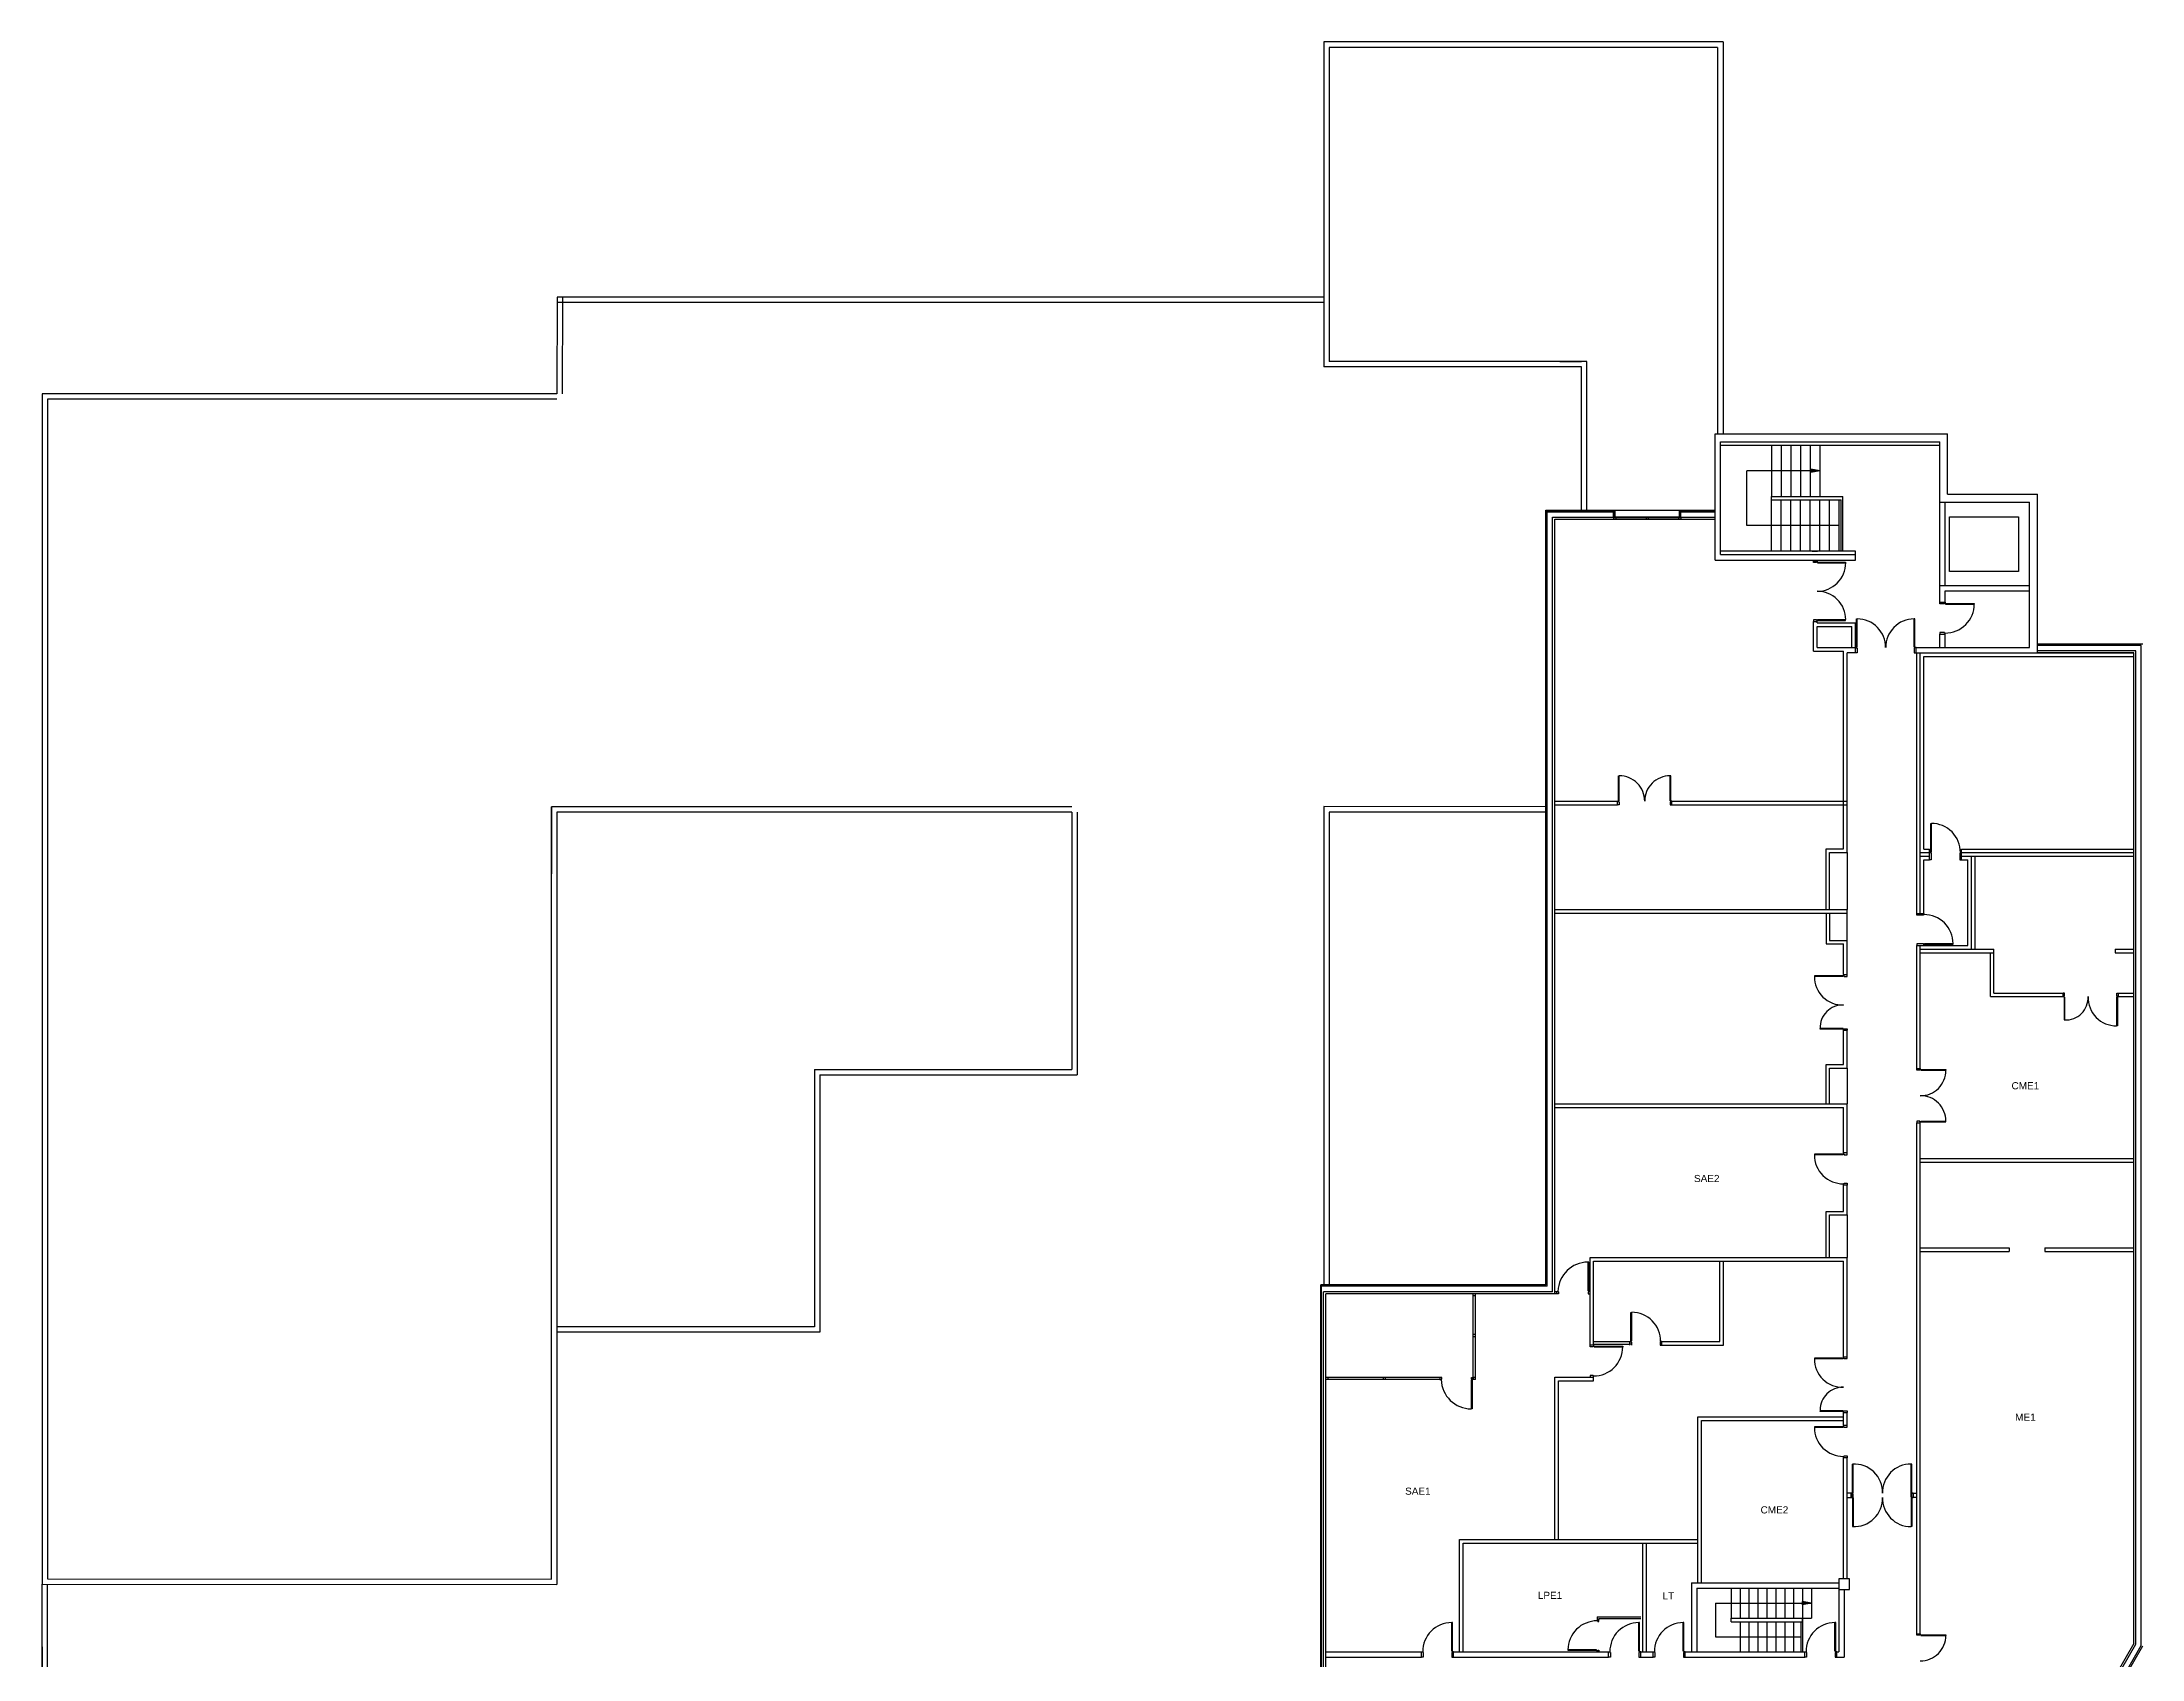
# Model space of a CAD drawing. Extents: x 1614 to 26454, y 2920 to 16595.
# Drawn here: x 17297 to 23170, y 12072 to 16595 of the extents above; entities that cross this region are included whole.
import ezdxf

# ---------------------------------------------------------------- set-up
doc = ezdxf.new("R2010")
doc.units = 0
doc.header["$MEASUREMENT"] = 0
for name, color, linetype in [('BA_APPUI_FENETRE', 140, 'CONTINUOUS'), ('BA_BARDAGE', 1, 'CONTINUOUS'), ('BA_CLOISON_EXISTANTE', 4, 'CONTINUOUS'), ('BA_DOUBLAGE', 134, 'CONTINUOUS'), ('BA_ESCALIER', 8, 'CONTINUOUS'), ('BA_MENUIS_EXTERIEURE', 6, 'CONTINUOUS'), ('BA_MENUIS_INTERIEURE', 202, 'CONTINUOUS'), ('BA_STRUCTURE', 5, 'CONTINUOUS'), ('TXT_REP_PIECE', 3, 'CONTINUOUS')]:
    doc.layers.add(name, color=color, linetype=linetype)

msp = doc.modelspace()

# ---------------------------------------------------------------- hatches: boundary and pattern name
at = {"layer": 'BA_ESCALIER'}
h = msp.add_hatch(color=256, dxfattribs=at)
h.paths.add_polyline_path([(22254.4, 15395.3), (22254.4, 15397.7), (22243, 15399.6), (22243, 15395.3)])
h.paths.add_polyline_path([(22243, 15395.3), (22243, 15391), (22254.4, 15392.9), (22254.4, 15395.3)])
h.paths.add_polyline_path([(22254.4, 15397.7), (22254.4, 15395.3), (22268.9, 15395.3)])
h.paths.add_polyline_path([(22268.9, 15395.3), (22254.4, 15395.3), (22254.4, 15392.9)])
h = msp.add_hatch(color=256, dxfattribs=at)
h.paths.add_polyline_path([(22230.9, 12227.8), (22230.9, 12230.2), (22219.5, 12232.1), (22219.5, 12227.8)])
h.paths.add_polyline_path([(22219.5, 12227.8), (22219.5, 12223.5), (22230.9, 12225.4), (22230.9, 12227.8)])
h.paths.add_polyline_path([(22230.9, 12230.2), (22230.9, 12227.8), (22245.4, 12227.8)])
h.paths.add_polyline_path([(22245.4, 12227.8), (22230.9, 12227.8), (22230.9, 12225.4)])

# ---------------------------------------------------------------- linework, layer by layer
at = {"layer": 'BA_APPUI_FENETRE'}
for p, q in [((20881.9, 16594.8), (20881.9, 15880.8)), ((21997.9, 16594.8), (20881.9, 16594.8)), ((21982.9, 16579.8), (20896.9, 16579.8)), ((20896.9, 16579.8), (20896.9, 15880.8)), ((21982.9, 16579.8), (21982.9, 15498.8)), ((21997.9, 16594.8), (21997.9, 15498.8)), ((18737.2, 15880.8), (18736.7, 15610.8)), ((20881.9, 15880.8), (18737.2, 15880.8)), ((20881.9, 15865.8), (18737.2, 15865.8)), ((18752.2, 15880.8), (18751.7, 15610.8)), ((20881.9, 15880.8), (20881.9, 15685.8)), ((20896.9, 15880.8), (20896.9, 15700.8)), ((21601.9, 15685.8), (20881.9, 15685.8)), ((21616.9, 15700.8), (20896.9, 15700.8)), ((21541.9, 15700.8), (21601.9, 15700.8)), ((21601.9, 15284.8), (21601.9, 15685.8)), ((21616.9, 15284.8), (21616.9, 15700.8)), ((21616.9, 15625.8), (21616.9, 15685.8)), ((17296.9, 15610.8), (17296.9, 12281.1)), ((18736.7, 15610.8), (17296.9, 15610.8)), ((18736.7, 15595.8), (17311.9, 15595.8)), ((17311.9, 15595.8), (17311.9, 12296.1)), ((21695.9, 15284.8), (21875.9, 15284.8)), ((22603.9, 15074.8), (22603.9, 15307.8)), ((22618.9, 15074.8), (22618.9, 15307.8)), ((20176.9, 14455.8), (18721.9, 14455.8)), ((18721.9, 14455.8), (18721.9, 14268.3)), ((18721.9, 12295.3), (18721.9, 14455.8)), ((21502.2, 14455.8), (20881.9, 14455.9)), ((20881.9, 14455.9), (20881.9, 13116.1)), ((20176.6, 14440.8), (18736.9, 14440.8)), ((18736.9, 14440.8), (18736.9, 12280.3)), ((20176.6, 14440.8), (20176.9, 13720.8)), ((20191.6, 14440.8), (20192, 13705.8)), ((21502.2, 14440.8), (20896.9, 14440.9)), ((20896.9, 14440.9), (20896.9, 13118.1)), ((22344.9, 14327.8), (22344.9, 14167.8)), ((22344.9, 14081.8), (22344.9, 14157.8)), ((19456.9, 13720.8), (19456.9, 13000.8)), ((19456.9, 13720.8), (20176.9, 13720.8)), ((19471.9, 13705.8), (19471.9, 12985.8)), ((19471.9, 13705.8), (20192, 13705.8)), ((22344.9, 13724.8), (22344.9, 13624.8)), ((22344.9, 13313.8), (22344.9, 13194.8)), ((19456.9, 13000.8), (18736.9, 13000.8)), ((19471.9, 12985.8), (18736.9, 12985.8)), ((17296.9, 12281.1), (18736.9, 12280.3)), ((17296.9, 11022.7), (17296.9, 12281.1)), ((17311.9, 12296.1), (18721.9, 12295.3)), ((17311.9, 11032.3), (17311.9, 12281.1)), ((17296.9, 12105.8), (17296.9, 11022.7))]:
    msp.add_line(p, q, dxfattribs=at)
at = {"layer": 'BA_BARDAGE', "ltscale": 30}
for p, q in [((21502.2, 13118.1), (21502.2, 15284.8)), ((21502.2, 15284.8), (21695.9, 15284.8)), ((21502.2, 15282.8), (21693.9, 15282.8)), ((21693.9, 15265.8), (21693.9, 15282.8)), ((21695.9, 15265.8), (21695.9, 15284.8)), ((21875.9, 15265.8), (21875.9, 15284.8)), ((21875.9, 15284.8), (21975.9, 15284.8)), ((21877.9, 15265.8), (21877.9, 15282.8)), ((21877.9, 15282.8), (21975.9, 15282.8)), ((23171.6, 14910.8), (22876.9, 14910.8)), ((20873.4, 11140.3), (20873.4, 13118.1)), ((21502.2, 13118.1), (20873.4, 13118.1)), ((20875.4, 11138.3), (20875.4, 13114.1)), ((22787.8, 11443.5), (23171.6, 12108.2))]:
    msp.add_line(p, q, dxfattribs=at)
at = {"layer": 'BA_CLOISON_EXISTANTE'}
for p, q in [((22559.6, 14875.8), (23146.6, 14875.8)), ((22559.6, 14337.4), (22559.6, 14875.8)), ((22559.6, 14337.4), (22575.2, 14337.4)), ((22575.2, 14327.4), (22575.2, 14337.4)), ((22665.2, 14337.4), (23146.6, 14337.4)), ((22665.2, 14327.4), (22665.2, 14337.4)), ((22559.6, 14157.4), (22559.6, 14307.4)), ((22559.6, 14307.4), (22575.2, 14307.4)), ((22665.2, 14307.4), (22682.6, 14307.4)), ((22682.6, 14067.4), (22682.6, 14307.4)), ((22549.6, 14067.4), (22682.6, 14067.4)), ((22745.6, 13924.4), (22745.6, 14047.4)), ((22755.6, 13934.4), (22755.6, 14047.4)), ((22745.6, 13924.4), (22948.7, 13924.4)), ((22755.6, 13934.4), (22948.7, 13934.4)), ((23104.1, 13934.4), (23146.6, 13934.4)), ((23104.1, 13924.4), (23146.6, 13924.4)), ((21645.9, 12189.8), (21645.9, 12181.8)), ((21645.9, 12189.8), (21767.9, 12189.8)), ((21650.9, 12184.8), (21650.9, 12181.8)), ((21650.9, 12184.8), (21767.9, 12184.8)), ((22020.4, 12185.8), (22220.4, 12185.8)), ((22020.4, 12175.8), (22020.4, 12185.8)), ((22020.4, 12175.8), (22220.4, 12175.8)), ((22220.4, 12175.8), (22220.4, 12185.8))]:
    msp.add_line(p, q, dxfattribs=at)
at = {"layer": 'BA_DOUBLAGE'}
for p, q in [((21990.9, 15466.8), (22603.9, 15466.8)), ((22367.9, 15170.8), (21990.9, 15170.8)), ((22367.9, 15160.8), (22367.9, 15170.8))]:
    msp.add_line(p, q, dxfattribs=at)
at = {"layer": 'BA_ESCALIER'}
for p, q in [((22133.9, 15466.8), (22133.9, 15323.8)), ((22160.9, 15466.8), (22160.9, 15323.8)), ((22187.9, 15466.8), (22187.9, 15323.8)), ((22214.9, 15466.8), (22214.9, 15323.8)), ((22241.9, 15466.8), (22241.9, 15323.8)), ((22268.9, 15466.8), (22268.9, 15323.8)), ((22268.9, 15395.3), (22064.1, 15395.3)), ((22064.1, 15242.3), (22064.1, 15395.3)), ((22268.9, 15395.3), (22243, 15399.6)), ((22243, 15399.6), (22243, 15391)), ((22268.9, 15395.3), (22243, 15391)), ((22133.9, 15323.8), (22332.9, 15323.8)), ((22133.9, 15313.8), (22133.9, 15323.8)), ((22133.9, 15313.8), (22327.9, 15313.8)), ((22133.9, 15170.8), (22133.9, 15313.8)), ((22160.9, 15170.8), (22160.9, 15313.8)), ((22187.9, 15170.8), (22187.9, 15313.8)), ((22214.9, 15170.8), (22214.9, 15313.8)), ((22241.9, 15170.8), (22241.9, 15313.8)), ((22268.9, 15170.8), (22268.9, 15313.8)), ((22295.9, 15170.8), (22295.9, 15313.8)), ((22322.9, 15170.8), (22322.9, 15313.8)), ((22327.9, 15170.8), (22327.9, 15313.8)), ((22332.9, 15170.8), (22332.9, 15323.8)), ((22322.9, 15242.3), (22064.1, 15242.3)), ((21976.5, 12227.8), (22245.4, 12227.8)), ((21976.5, 12227.8), (21976.5, 12133.8)), ((22020.4, 12269.8), (22020.4, 12185.8)), ((22045.4, 12269.8), (22045.4, 12185.8)), ((22070.4, 12269.8), (22070.4, 12185.8)), ((22095.4, 12269.8), (22095.4, 12185.8)), ((22120.4, 12269.8), (22120.4, 12185.8)), ((22145.4, 12269.8), (22145.4, 12185.8)), ((22170.4, 12269.8), (22170.4, 12185.8)), ((22195.4, 12269.8), (22195.4, 12185.8)), ((22245.4, 12227.8), (22219.5, 12232.1)), ((22219.5, 12232.1), (22219.5, 12223.5)), ((22245.4, 12227.8), (22219.5, 12223.5)), ((22220.4, 12269.8), (22220.4, 12091.8)), ((22245.4, 12269.8), (22245.4, 12185.8)), ((22045.4, 12175.8), (22045.4, 12091.8)), ((22070.4, 12175.8), (22070.4, 12091.8)), ((22095.4, 12175.8), (22095.4, 12091.8)), ((22120.4, 12175.8), (22120.4, 12091.8)), ((22145.4, 12175.8), (22145.4, 12091.8)), ((22170.4, 12175.8), (22170.4, 12091.8)), ((22195.4, 12175.8), (22195.4, 12091.8)), ((22215.4, 12175.8), (22215.4, 12091.8)), ((22220.4, 12185.8), (22245.4, 12185.8)), ((21976.5, 12133.8), (22215.4, 12133.8))]:
    msp.add_line(p, q, dxfattribs=at)
msp.add_lwpolyline([(22631, 15267), (22824, 15267), (22824, 15113.4), (22631, 15113.4)], close=True, dxfattribs=at)
at = {"layer": 'BA_MENUIS_EXTERIEURE'}
for p, q in [((21506.2, 13114.1), (21506.2, 15280.8)), ((21506.2, 15280.8), (21692, 15280.8)), ((21692, 15265.8), (21692, 15280.8)), ((21879.8, 15280.8), (21975.9, 15280.8)), ((21879.8, 15265.8), (21879.8, 15280.8)), ((21521.2, 13099.1), (21521.2, 15265.8)), ((21521.2, 15265.8), (21975.9, 15265.8)), ((21527.2, 13093.1), (21527.2, 15259.8)), ((21527.2, 15259.8), (21975.9, 15259.8)), ((21879.8, 15265.8), (21692, 15265.8)), ((21692, 15265.8), (21692, 15259.8)), ((21879.8, 15259.8), (21692, 15259.8)), ((21698, 15265.8), (21698, 15259.8)), ((21783, 15265.8), (21783, 15259.8)), ((21789, 15265.8), (21789, 15259.8)), ((21873.8, 15265.8), (21873.8, 15259.8)), ((21879.8, 15265.8), (21879.8, 15259.8)), ((23167.6, 14906.8), (22876.9, 14906.8)), ((23152.6, 14891.8), (22876.9, 14891.8)), ((22876.9, 14885.8), (23146.6, 14885.8)), ((23146.6, 14885.8), (22876.9, 14885.8)), ((23146.6, 12114.9), (23146.6, 14885.8)), ((23152.6, 12113.2), (23152.6, 14891.8)), ((23167.6, 12109.2), (23167.6, 14906.8)), ((21506.2, 13114.1), (20875.4, 13114.1)), ((20880.4, 11117.3), (20880.4, 13099.1)), ((21521.2, 13099.1), (20880.4, 13099.1)), ((20887.4, 11110.3), (20887.4, 13093.1)), ((21527.2, 13093.1), (20887.4, 13093.1)), ((23146.6, 12114.9), (22773.4, 11468.5)), ((22776.9, 11462.5), (23152.6, 12113.2)), ((22785.5, 11447.5), (23167.6, 12109.2))]:
    msp.add_line(p, q, dxfattribs=at)
at = {"layer": 'BA_MENUIS_INTERIEURE'}
for p, q in [((22250.9, 15143.3), (22260.9, 15143.3)), ((22250.9, 15138.4), (22250.9, 15143.3)), ((22259.4, 15138.4), (22250.9, 15138.4)), ((22259.4, 15139.9), (22259.4, 15138.4)), ((22260.9, 15139.9), (22259.4, 15139.9)), ((22260.9, 15143.3), (22260.9, 15139.9)), ((22262.3, 15139.9), (22340.8, 15139.9)), ((22262.3, 15139.9), (22262.3, 15137.9)), ((22262.3, 15137.9), (22341, 15137.9)), ((22340.8, 15139.9), (22340.8, 15137.9)), ((22259.4, 14978.5), (22250.9, 14978.5)), ((22250.9, 14978.5), (22250.9, 14973.5)), ((22259.4, 14977), (22259.4, 14978.5)), ((22260.9, 14977), (22259.4, 14977)), ((22260.9, 14973.5), (22260.9, 14977)), ((22262.3, 14977), (22262.3, 14979)), ((22262.3, 14979), (22341, 14979)), ((22262.3, 14977), (22340.8, 14977)), ((22340.8, 14977), (22340.8, 14979)), ((22371.3, 14902.3), (22371.3, 14980.8)), ((22371.3, 14980.8), (22373.3, 14980.8)), ((22373.3, 14902.3), (22373.3, 14980.9)), ((22532.2, 14902.3), (22532.2, 14980.9)), ((22534.2, 14980.8), (22532.2, 14980.8)), ((22534.2, 14902.3), (22534.2, 14980.8)), ((22603.9, 15023), (22603.9, 15028)), ((22603.9, 15028), (22618.9, 15028)), ((22617.4, 15023), (22603.9, 15023)), ((22617.4, 15024.5), (22617.4, 15023)), ((22618.9, 15024.5), (22617.4, 15024.5)), ((22618.9, 15028), (22618.9, 15024.5)), ((22620.4, 15024.4), (22700.4, 15024.4)), ((22620.4, 15024.4), (22620.4, 15022.4)), ((22620.4, 15022.4), (22700.5, 15022.4)), ((22700.4, 15024.4), (22700.4, 15022.4)), ((22250.9, 14973.5), (22260.9, 14973.5)), ((22617.4, 14943), (22603.9, 14943)), ((22603.9, 14943), (22603.9, 14938)), ((22603.9, 14938), (22618.9, 14938)), ((22617.4, 14941.5), (22617.4, 14943)), ((22618.9, 14941.5), (22617.4, 14941.5)), ((22618.9, 14938), (22618.9, 14941.5)), ((22367.9, 14885.8), (22367.9, 14900.8)), ((22367.9, 14900.8), (22371.3, 14900.8)), ((22372.8, 14885.8), (22367.9, 14885.8)), ((22371.3, 14902.3), (22373.3, 14902.3)), ((22371.3, 14900.8), (22371.3, 14899.3)), ((22371.3, 14899.3), (22372.8, 14899.3)), ((22372.8, 14899.3), (22372.8, 14885.8)), ((22534.2, 14902.3), (22532.2, 14902.3)), ((22532.7, 14899.3), (22532.7, 14885.8)), ((22534.2, 14899.3), (22532.7, 14899.3)), ((22532.7, 14885.8), (22537.6, 14885.8)), ((22534.2, 14900.8), (22534.2, 14899.3)), ((22537.6, 14900.8), (22534.2, 14900.8)), ((22537.6, 14885.8), (22537.6, 14900.8)), ((21706, 14472.1), (21706, 14542.3)), ((21706, 14542.3), (21707.8, 14542.3)), ((21707.8, 14472.1), (21707.8, 14542.4)), ((21849.9, 14472.1), (21849.9, 14542.4)), ((21851.7, 14542.3), (21849.9, 14542.3)), ((21851.7, 14472.1), (21851.7, 14542.3)), ((21702.9, 14460.8), (21702.9, 14470.8)), ((21702.9, 14470.8), (21706, 14470.8)), ((21707.3, 14460.8), (21702.9, 14460.8)), ((21706, 14472.1), (21707.8, 14472.1)), ((21706, 14470.8), (21706, 14469.5)), ((21706, 14469.5), (21707.3, 14469.5)), ((21707.3, 14469.5), (21707.3, 14460.8)), ((21851.7, 14472.1), (21849.9, 14472.1)), ((21850.4, 14469.5), (21850.4, 14460.8)), ((21851.7, 14469.5), (21850.4, 14469.5)), ((21850.4, 14460.8), (21854.8, 14460.8)), ((21851.7, 14470.8), (21851.7, 14469.5)), ((21854.8, 14470.8), (21851.7, 14470.8)), ((21854.8, 14460.8), (21854.8, 14470.8)), ((22578.7, 14328.9), (22578.7, 14408.9)), ((22578.7, 14408.9), (22580.7, 14408.9)), ((22580.7, 14328.9), (22580.7, 14409)), ((22575.2, 14307.4), (22575.2, 14327.4)), ((22575.2, 14327.4), (22578.7, 14327.4)), ((22580.2, 14307.4), (22575.2, 14307.4)), ((22578.7, 14328.9), (22580.7, 14328.9)), ((22578.7, 14327.4), (22578.7, 14325.9)), ((22578.7, 14325.9), (22580.2, 14325.9)), ((22580.2, 14325.9), (22580.2, 14307.4)), ((22660.2, 14325.9), (22660.2, 14307.4)), ((22661.7, 14325.9), (22660.2, 14325.9)), ((22660.2, 14307.4), (22665.2, 14307.4)), ((22661.7, 14327.4), (22661.7, 14325.9)), ((22665.2, 14327.4), (22661.7, 14327.4)), ((22665.2, 14307.4), (22665.2, 14327.4)), ((22539.6, 14157.4), (22559.6, 14157.4)), ((22539.6, 14152.4), (22539.6, 14157.4)), ((22558.1, 14153.9), (22558.1, 14152.4)), ((22559.6, 14153.9), (22558.1, 14153.9)), ((22559.6, 14157.4), (22559.6, 14153.9)), ((22558.1, 14152.4), (22539.6, 14152.4)), ((22539.6, 14072.4), (22539.6, 14067.4)), ((22558.1, 14072.4), (22539.6, 14072.4)), ((22539.6, 14067.4), (22559.6, 14067.4)), ((22558.1, 14070.9), (22558.1, 14072.4)), ((22559.6, 14070.9), (22558.1, 14070.9)), ((22559.6, 14067.4), (22559.6, 14070.9)), ((22561.1, 14072.9), (22641.2, 14072.9)), ((22561.1, 14070.9), (22561.1, 14072.9)), ((22561.1, 14070.9), (22641.1, 14070.9)), ((22641.1, 14070.9), (22641.1, 14072.9)), ((22333.4, 13980.7), (22253.2, 13980.7)), ((22333.4, 13982.7), (22253.4, 13982.7)), ((22253.4, 13982.7), (22253.4, 13980.7)), ((22333.4, 13982.7), (22333.4, 13980.7)), ((22334.9, 13986.2), (22334.9, 13982.7)), ((22334.9, 13986.2), (22344.9, 13986.2)), ((22334.9, 13982.7), (22336.4, 13982.7)), ((22336.4, 13982.7), (22336.4, 13981.2)), ((22336.4, 13981.2), (22344.9, 13981.2)), ((22344.9, 13981.2), (22344.9, 13986.2)), ((22952.7, 13934.4), (22948.7, 13934.4)), ((22948.7, 13924.4), (22948.7, 13934.4)), ((22948.7, 13924.4), (22951.5, 13924.4)), ((22951.5, 13924.4), (22951.5, 13925.6)), ((22951.5, 13925.6), (22952.7, 13925.6)), ((22951.5, 13923.2), (22953.1, 13923.2)), ((22951.5, 13923.2), (22951.5, 13859.2)), ((22952.7, 13925.6), (22952.7, 13934.4)), ((22953.1, 13923.2), (22953.1, 13859.2)), ((23098.6, 13922.9), (23098.6, 13842.8)), ((23100.6, 13922.9), (23098.6, 13922.9)), ((23099.1, 13934.4), (23104.1, 13934.4)), ((23099.1, 13925.9), (23099.1, 13934.4)), ((23100.6, 13925.9), (23099.1, 13925.9)), ((23100.6, 13924.4), (23100.6, 13925.9)), ((23104.1, 13924.4), (23100.6, 13924.4)), ((23100.6, 13922.9), (23100.6, 13842.9)), ((23104.1, 13924.4), (23104.1, 13934.4)), ((22333.7, 13835.2), (22269.6, 13835.2)), ((22269.7, 13833.6), (22269.7, 13835.2)), ((22333.7, 13833.6), (22269.7, 13833.6)), ((22333.7, 13833.6), (22333.7, 13835.2)), ((22334.9, 13833.6), (22336.1, 13833.6)), ((22334.9, 13830.8), (22334.9, 13833.6)), ((22334.9, 13830.8), (22344.9, 13830.8)), ((22336.1, 13833.6), (22336.1, 13834.8)), ((22336.1, 13834.8), (22344.9, 13834.8)), ((22344.9, 13834.8), (22344.9, 13830.8)), ((22951.5, 13859.2), (22953.1, 13859.2)), ((23100.6, 13842.9), (23098.6, 13842.9)), ((22539.6, 13723.2), (22549.6, 13723.2)), ((22539.6, 13718.8), (22539.6, 13723.2)), ((22548.2, 13718.8), (22539.6, 13718.8)), ((22548.2, 13720.2), (22548.2, 13718.8)), ((22549.6, 13720.2), (22548.2, 13720.2)), ((22549.6, 13723.2), (22549.6, 13720.2)), ((22550.9, 13720.2), (22621.1, 13720.2)), ((22550.9, 13720.2), (22550.9, 13718.4)), ((22550.9, 13718.4), (22621.2, 13718.4)), ((22621.1, 13720.2), (22621.1, 13718.4)), ((22548.2, 13575.8), (22539.6, 13575.8)), ((22539.6, 13575.8), (22539.6, 13571.4)), ((22539.6, 13571.4), (22549.6, 13571.4)), ((22548.2, 13574.5), (22548.2, 13575.8)), ((22549.6, 13574.5), (22548.2, 13574.5)), ((22549.6, 13571.4), (22549.6, 13574.5)), ((22550.9, 13574.5), (22550.9, 13576.2)), ((22550.9, 13576.2), (22621.2, 13576.2)), ((22550.9, 13574.5), (22621.1, 13574.5)), ((22621.1, 13574.5), (22621.1, 13576.2)), ((22333.4, 13481.8), (22253.2, 13481.8)), ((22333.4, 13483.8), (22253.4, 13483.8)), ((22253.4, 13483.8), (22253.4, 13481.8)), ((22333.4, 13483.8), (22333.4, 13481.8)), ((22344.9, 13487.3), (22334.9, 13487.3)), ((22334.9, 13487.3), (22334.9, 13483.8)), ((22334.9, 13483.8), (22336.4, 13483.8)), ((22336.4, 13483.8), (22336.4, 13482.3)), ((22336.4, 13482.3), (22344.9, 13482.3)), ((22344.9, 13482.3), (22344.9, 13487.3)), ((22334.9, 13400.8), (22336.4, 13400.8)), ((22334.9, 13397.3), (22334.9, 13400.8)), ((22344.9, 13397.3), (22334.9, 13397.3)), ((22336.4, 13402.3), (22344.9, 13402.3)), ((22336.4, 13400.8), (22336.4, 13402.3)), ((22344.9, 13402.3), (22344.9, 13397.3)), ((21620.3, 13101.6), (21620.3, 13181.7)), ((21622.3, 13181.6), (21620.3, 13181.6)), ((21622.3, 13101.6), (21622.3, 13181.6)), ((21527.2, 13100.1), (21536.4, 13100.1)), ((21532.9, 13093.1), (21532.9, 13100.1)), ((21536.4, 13100.1), (21536.4, 13098.6)), ((21536.4, 13098.6), (21537.9, 13098.6)), ((21537.9, 13098.6), (21537.9, 13093.1)), ((21622.3, 13101.6), (21620.3, 13101.6)), ((21620.9, 13098.6), (21620.9, 13093.1)), ((21622.4, 13098.6), (21620.9, 13098.6)), ((21625.9, 13100.1), (21622.4, 13100.1)), ((21622.4, 13100.1), (21622.4, 13098.6)), ((21625.9, 13093.1), (21625.9, 13100.1)), ((21299.4, 12853.1), (21299.4, 13093.1)), ((21305.4, 13087.1), (21299.4, 13087.1)), ((21305.4, 12853.1), (21305.4, 13093.1)), ((21537.9, 13093.1), (21527.2, 13093.1)), ((21620.9, 13093.1), (21625.9, 13093.1)), ((21740.5, 12961.3), (21740.5, 13041.3)), ((21740.5, 13041.3), (21742.5, 13041.3)), ((21742.5, 12961.3), (21742.5, 13041.4)), ((21305.4, 12979.1), (21299.4, 12979.1)), ((21305.4, 12973.1), (21299.4, 12973.1)), ((21625.9, 12945.1), (21625.9, 12950.1)), ((21625.9, 12950.1), (21635.9, 12950.1)), ((21634.4, 12945.1), (21625.9, 12945.1)), ((21634.4, 12946.6), (21634.4, 12945.1)), ((21635.9, 12946.6), (21634.4, 12946.6)), ((21635.9, 12950.1), (21635.9, 12946.6)), ((21637.4, 12946.6), (21717.4, 12946.6)), ((21637.4, 12946.6), (21637.4, 12944.6)), ((21637.4, 12944.6), (21717.5, 12944.6)), ((21717.4, 12946.6), (21717.4, 12944.6)), ((21737, 12949.8), (21737, 12959.8)), ((21737, 12959.8), (21740.5, 12959.8)), ((21742, 12952.3), (21737, 12952.3)), ((21740.5, 12961.3), (21742.5, 12961.3)), ((21740.5, 12959.8), (21740.5, 12958.3)), ((21740.5, 12958.3), (21742, 12958.3)), ((21742, 12958.3), (21742, 12949.8)), ((21822, 12958.3), (21822, 12949.8)), ((21823.5, 12958.3), (21822, 12958.3)), ((21822, 12949.8), (21827, 12949.8)), ((21823.5, 12959.8), (21823.5, 12958.3)), ((21827, 12959.8), (21823.5, 12959.8)), ((21827, 12949.8), (21827, 12959.8)), ((21634.4, 12865.1), (21625.9, 12865.1)), ((21625.9, 12865.1), (21625.9, 12860.1)), ((21634.4, 12863.6), (21634.4, 12865.1)), ((21635.9, 12863.6), (21634.4, 12863.6)), ((21635.9, 12860.1), (21635.9, 12863.6)), ((22333.4, 12911.5), (22253.2, 12911.5)), ((22333.4, 12913.5), (22253.4, 12913.5)), ((22253.4, 12913.5), (22253.4, 12911.5)), ((22333.4, 12913.5), (22333.4, 12911.5)), ((22334.9, 12917), (22334.9, 12913.5)), ((22334.9, 12917), (22344.9, 12917)), ((22334.9, 12913.5), (22336.4, 12913.5)), ((22336.4, 12913.5), (22336.4, 12912)), ((22336.4, 12912), (22344.9, 12912)), ((22344.9, 12912), (22344.9, 12917)), ((21206.4, 12859.1), (20887.4, 12859.1)), ((21206.4, 12853.1), (20887.4, 12853.1)), ((20893.4, 12853.1), (20893.4, 12859.1)), ((21048.4, 12853.1), (21048.4, 12859.1)), ((21054.4, 12853.1), (21054.4, 12859.1)), ((21206.4, 12859.1), (21206.4, 12853.1)), ((21211.4, 12859.1), (21206.4, 12859.1)), ((21206.4, 12853.1), (21209.9, 12853.1)), ((21209.9, 12854.6), (21211.4, 12854.6)), ((21209.9, 12853.1), (21209.9, 12854.6)), ((21211.4, 12854.6), (21211.4, 12859.1)), ((21293.9, 12851.6), (21293.9, 12771.5)), ((21295.9, 12851.6), (21293.9, 12851.6)), ((21294.4, 12859.1), (21299.4, 12859.1)), ((21294.4, 12854.6), (21294.4, 12859.1)), ((21295.9, 12854.6), (21294.4, 12854.6)), ((21295.9, 12853.1), (21295.9, 12854.6)), ((21299.4, 12853.1), (21295.9, 12853.1)), ((21295.9, 12851.6), (21295.9, 12771.6)), ((21305.4, 12859.1), (21299.4, 12859.1)), ((21299.4, 12859.1), (21299.4, 12853.1)), ((21305.4, 12853.1), (21299.4, 12853.1)), ((21625.9, 12860.1), (21635.9, 12860.1)), ((21295.9, 12771.6), (21293.9, 12771.6)), ((22333.7, 12766), (22269.6, 12766)), ((22269.7, 12764.4), (22269.7, 12766)), ((22333.7, 12764.4), (22269.7, 12764.4)), ((22333.7, 12764.4), (22333.7, 12766)), ((22334.9, 12764.3), (22336.1, 12764.3)), ((22334.9, 12761.5), (22334.9, 12764.3)), ((22334.9, 12761.5), (22344.9, 12761.5)), ((22336.1, 12764.3), (22336.1, 12765.5)), ((22336.1, 12765.5), (22344.9, 12765.5)), ((22344.9, 12765.5), (22344.9, 12761.5)), ((22333.4, 12719.3), (22253.2, 12719.3)), ((22333.4, 12721.3), (22253.4, 12721.3)), ((22253.4, 12721.3), (22253.4, 12719.3)), ((22333.4, 12721.3), (22333.4, 12719.3)), ((22344.9, 12724.8), (22334.9, 12724.8)), ((22334.9, 12724.8), (22334.9, 12721.3)), ((22334.9, 12721.3), (22336.4, 12721.3)), ((22336.4, 12721.3), (22336.4, 12719.8)), ((22336.4, 12719.8), (22344.9, 12719.8)), ((22344.9, 12719.8), (22344.9, 12724.8)), ((22334.9, 12638.3), (22336.4, 12638.3)), ((22334.9, 12634.8), (22334.9, 12638.3)), ((22344.9, 12634.8), (22334.9, 12634.8)), ((22336.4, 12639.8), (22344.9, 12639.8)), ((22336.4, 12638.3), (22336.4, 12639.8)), ((22344.9, 12639.8), (22344.9, 12634.8)), ((22359.8, 12616.8), (22361.8, 12616.8)), ((22359.8, 12536.8), (22359.8, 12616.7)), ((22361.8, 12536.8), (22361.8, 12616.9)), ((22523.7, 12536.8), (22523.7, 12616.9)), ((22525.7, 12616.8), (22523.7, 12616.8)), ((22525.7, 12536.8), (22525.7, 12616.8)), ((22361.2, 12535.3), (22344.9, 12535.3)), ((22344.9, 12523.8), (22359.7, 12523.8)), ((22356.2, 12535.3), (22359.7, 12535.3)), ((22356.2, 12535.3), (22356.2, 12523.8)), ((22356.2, 12523.8), (22356.2, 12535.3)), ((22361.2, 12523.8), (22356.2, 12523.8)), ((22359.7, 12535.3), (22359.7, 12533.8)), ((22359.7, 12533.8), (22361.2, 12533.8)), ((22359.7, 12523.8), (22359.7, 12525.3)), ((22359.7, 12525.3), (22361.2, 12525.3)), ((22359.8, 12536.8), (22361.8, 12536.8)), ((22359.8, 12522.3), (22361.8, 12522.3)), ((22359.8, 12522.3), (22359.8, 12442.4)), ((22361.2, 12525.3), (22361.2, 12535.3)), ((22361.2, 12533.8), (22361.2, 12523.8)), ((22361.8, 12522.3), (22361.8, 12442.2)), ((22525.7, 12536.8), (22523.7, 12536.8)), ((22523.7, 12522.3), (22523.7, 12442.2)), ((22525.7, 12522.3), (22523.7, 12522.3)), ((22524.2, 12535.3), (22539.6, 12535.3)), ((22524.2, 12525.3), (22524.2, 12535.3)), ((22525.7, 12533.8), (22524.2, 12533.8)), ((22524.2, 12533.8), (22524.2, 12523.8)), ((22525.7, 12525.3), (22524.2, 12525.3)), ((22524.2, 12523.8), (22529.2, 12523.8)), ((22529.2, 12535.3), (22525.7, 12535.3)), ((22525.7, 12535.3), (22525.7, 12533.8)), ((22525.7, 12523.8), (22525.7, 12525.3)), ((22539.6, 12523.8), (22525.7, 12523.8)), ((22525.7, 12522.3), (22525.7, 12442.3)), ((22529.2, 12535.3), (22529.2, 12523.8)), ((22529.2, 12523.8), (22529.2, 12535.3)), ((22359.8, 12442.3), (22361.8, 12442.3)), ((22525.7, 12442.3), (22523.7, 12442.3)), ((21239.1, 12093.3), (21239.1, 12173.4)), ((21241.1, 12173.3), (21239.1, 12173.3)), ((21241.1, 12093.3), (21241.1, 12173.3)), ((21650.9, 12181.8), (21645.9, 12181.8)), ((21645.9, 12181.8), (21645.9, 12178.3)), ((21645.9, 12178.3), (21647.4, 12178.3)), ((21647.4, 12178.3), (21647.4, 12176.8)), ((21647.4, 12176.8), (21650.9, 12176.8)), ((21650.9, 12176.8), (21650.9, 12181.8)), ((21762.3, 12093.3), (21762.3, 12173.4)), ((21764.3, 12173.3), (21762.3, 12173.3)), ((21764.3, 12093.3), (21764.3, 12173.3)), ((21886.7, 12093.3), (21886.7, 12173.4)), ((21888.7, 12173.3), (21886.7, 12173.3)), ((21888.7, 12093.3), (21888.7, 12173.3)), ((22310.9, 12093.3), (22310.9, 12173.4)), ((22312.9, 12173.3), (22310.9, 12173.3)), ((22312.9, 12093.3), (22312.9, 12173.3)), ((22539.6, 12142.4), (22549.6, 12142.4)), ((22539.6, 12138), (22539.6, 12142.4)), ((22548.2, 12138), (22539.6, 12138)), ((22548.2, 12139.3), (22548.2, 12138)), ((22549.6, 12139.3), (22548.2, 12139.3)), ((22549.6, 12142.4), (22549.6, 12139.3)), ((22550.9, 12139.3), (22621.1, 12139.3)), ((22550.9, 12139.3), (22550.9, 12137.5)), ((22550.9, 12137.5), (22621.2, 12137.5)), ((22621.1, 12139.3), (22621.1, 12137.5)), ((21154.6, 12076.8), (21154.6, 12091.8)), ((21154.6, 12091.8), (21158.1, 12091.8)), ((21159.6, 12076.8), (21154.6, 12076.8)), ((21158.1, 12091.8), (21158.1, 12090.3)), ((21158.1, 12090.3), (21159.6, 12090.3)), ((21159.6, 12090.3), (21159.6, 12076.8)), ((21241.1, 12093.3), (21239.1, 12093.3)), ((21239.6, 12090.3), (21239.6, 12076.8)), ((21241.1, 12090.3), (21239.6, 12090.3)), ((21239.6, 12076.8), (21244.6, 12076.8)), ((21244.6, 12091.8), (21241.1, 12091.8)), ((21241.1, 12091.8), (21241.1, 12090.3)), ((21244.6, 12076.8), (21244.6, 12091.8)), ((21644.4, 12097.3), (21564.2, 12097.3)), ((21564.4, 12095.3), (21564.4, 12097.3)), ((21644.4, 12095.3), (21564.4, 12095.3)), ((21644.4, 12095.3), (21644.4, 12097.3)), ((21645.9, 12091.8), (21645.9, 12095.3)), ((21645.9, 12095.3), (21647.4, 12095.3)), ((21650.9, 12091.8), (21645.9, 12091.8)), ((21647.4, 12096.8), (21650.9, 12096.8)), ((21647.4, 12095.3), (21647.4, 12096.8)), ((21650.9, 12096.8), (21650.9, 12091.8)), ((21677.9, 12076.8), (21677.9, 12091.8)), ((21677.9, 12091.8), (21681.4, 12091.8)), ((21682.9, 12076.8), (21677.9, 12076.8)), ((21681.4, 12091.8), (21681.4, 12090.3)), ((21681.4, 12090.3), (21682.9, 12090.3)), ((21682.9, 12090.3), (21682.9, 12076.8)), ((21764.3, 12093.3), (21762.3, 12093.3)), ((21762.9, 12090.3), (21762.9, 12076.8)), ((21764.4, 12090.3), (21762.9, 12090.3)), ((21762.9, 12076.8), (21767.9, 12076.8)), ((21767.9, 12091.8), (21764.4, 12091.8)), ((21764.4, 12091.8), (21764.4, 12090.3)), ((21767.9, 12076.8), (21767.9, 12091.8)), ((21802.3, 12076.8), (21802.3, 12091.8)), ((21802.3, 12091.8), (21805.8, 12091.8)), ((21807.3, 12076.8), (21802.3, 12076.8)), ((21805.8, 12091.8), (21805.8, 12090.3)), ((21805.8, 12090.3), (21807.3, 12090.3)), ((21807.3, 12090.3), (21807.3, 12076.8)), ((21888.7, 12093.3), (21886.7, 12093.3)), ((21887.3, 12090.3), (21887.3, 12076.8)), ((21888.8, 12090.3), (21887.3, 12090.3)), ((21887.3, 12076.8), (21892.3, 12076.8)), ((21892.3, 12091.8), (21888.8, 12091.8)), ((21888.8, 12091.8), (21888.8, 12090.3)), ((21892.3, 12076.8), (21892.3, 12091.8)), ((22226.5, 12076.8), (22226.5, 12091.8)), ((22226.5, 12091.8), (22230, 12091.8)), ((22231.5, 12076.8), (22226.5, 12076.8)), ((22230, 12091.8), (22230, 12090.3)), ((22230, 12090.3), (22231.5, 12090.3)), ((22231.5, 12090.3), (22231.5, 12076.8)), ((22312.9, 12093.3), (22310.9, 12093.3)), ((22311.5, 12090.3), (22311.5, 12076.8)), ((22313, 12090.3), (22311.5, 12090.3)), ((22311.5, 12076.8), (22316.5, 12076.8)), ((22316.5, 12091.8), (22313, 12091.8)), ((22313, 12091.8), (22313, 12090.3)), ((22316.5, 12076.8), (22316.5, 12091.8))]:
    msp.add_line(p, q, dxfattribs=at)
for centre, radius, start, end in [((22259.4, 15138.4), 0, 180, 270), ((22261.6, 15137.8), 79.4, 269.5039, 0.04993), ((22262.3, 15137.9), 0, 180, 270), ((22261.6, 14979), 79.4, 359.95007, 90.4961), ((22259.4, 14978.5), 0, 90, 180), ((22262.3, 14979), 0, 90, 180), ((22373.3, 14901.5), 79.4, 359.5039, 90.04993), ((22532.2, 14901.5), 79.4, 89.95007, 180.4961), ((22617.4, 15023), 0, 180, 270), ((22619.6, 15022.4), 80.9, 269.5039, 0.04993), ((22620.4, 15022.4), 0, 180, 270), ((22372.8, 14899.3), 0, 270, 360), ((22373.3, 14902.3), 0, 270, 360), ((22532.2, 14902.3), 0, 180, 270), ((22532.7, 14899.3), 0, 180, 270), ((21707.8, 14471.4), 71, 359.5039, 90.04993), ((21849.9, 14471.4), 71, 89.95007, 180.4961), ((21707.3, 14469.5), 0, 270, 360), ((21707.8, 14472.1), 0, 270, 360), ((21849.9, 14472.1), 0, 180, 270), ((21850.4, 14469.5), 0, 180, 270), ((22580.8, 14328.1), 80.9, 359.5039, 90.04993), ((22580.2, 14325.9), 0, 270, 0), ((22580.7, 14328.9), 0, 270, 0), ((22560.3, 14073), 80.9, 359.95007, 90.4961), ((22558.1, 14072.4), 0, 90, 180), ((22561.1, 14072.9), 0, 90, 180), ((22332.1, 13979.8), 78.8, 179.31628, 272.03003), ((22333.4, 13980.7), 0, 270, 360), ((22336.4, 13981.2), 0, 270, 360), ((22952.7, 13925.6), 0, 0, 90), ((22955.9, 13922.2), 63.1, 267.48024, 2.03003), ((22953.1, 13923.2), 0, 0, 90), ((23097.7, 13921.6), 78.8, 177.96997, 270.68372), ((23098.6, 13922.9), 0, 90, 180), ((23099.1, 13925.9), 0, 90, 180), ((22332.6, 13838), 63.1, 87.96997, 182.51976), ((22333.7, 13835.2), 0, 360, 90), ((22336.1, 13834.8), 0, 360, 90), ((22548.2, 13718.8), 0, 180, 270), ((22550.2, 13718.3), 71, 269.5039, 0.04993), ((22550.9, 13718.4), 0, 180, 270), ((22550.2, 13576.3), 71, 359.95007, 90.4961), ((22548.2, 13575.8), 0, 90, 180), ((22550.9, 13576.2), 0, 90, 180), ((22334.2, 13481.7), 80.9, 179.95007, 270.4961), ((22333.4, 13481.8), 0, 270, 0), ((22336.4, 13482.3), 0, 270, 0), ((21619.8, 13098.2), 83.5, 89.65134, 178.71092), ((21620.3, 13101.6), 0, 180, 270), ((21620.9, 13098.6), 0, 180, 270), ((21742.6, 12960.5), 80.9, 359.5039, 90.04993), ((21634.4, 12945.1), 0, 180, 270), ((21636.6, 12944.5), 80.9, 269.5039, 0.04993), ((21637.4, 12944.6), 0, 180, 270), ((21742, 12958.3), 0, 270, 0), ((21742.5, 12961.3), 0, 270, 0), ((22332.1, 12910.5), 78.8, 179.31628, 272.03003), ((22333.4, 12911.5), 0, 270, 360), ((22336.4, 12912), 0, 270, 360), ((21293.4, 12855), 83.5, 181.28908, 270.34866), ((21293.9, 12851.6), 0, 90, 180), ((21294.4, 12854.6), 0, 90, 180), ((22332.6, 12768.7), 63.1, 87.96997, 180.68372), ((22333.7, 12766), 0, 360, 90), ((22336.1, 12765.5), 0, 360, 90), ((22334.2, 12719.2), 80.9, 179.95007, 270.4961), ((22333.4, 12719.3), 0, 270, 0), ((22336.4, 12719.8), 0, 270, 0), ((22365.2, 12538.1), 78.8, 357.96997, 93.97581), ((22522.8, 12538.1), 78.8, 89.31628, 182.03003), ((22365.2, 12521), 78.8, 266.02419, 2.03003), ((22361.2, 12533.8), 0, 270, 360), ((22361.2, 12525.3), 0, 0, 90), ((22361.8, 12536.8), 0, 270, 360), ((22361.8, 12522.3), 0, 0, 90), ((22522.8, 12521), 78.8, 177.96997, 270.68372), ((22523.7, 12536.8), 0, 180, 270), ((22523.7, 12522.3), 0, 90, 180), ((22524.2, 12533.8), 0, 180, 270), ((22524.2, 12525.3), 0, 90, 180), ((21239, 12092.5), 80.9, 89.95007, 180.4961), ((21645.2, 12097.4), 80.9, 89.5039, 180.04993), ((21762.3, 12092.5), 80.9, 89.95007, 180.4961), ((21886.7, 12092.5), 80.9, 89.95007, 180.4961), ((22310.9, 12092.5), 80.9, 89.95007, 180.4961), ((22548.2, 12138), 0, 180, 270), ((22550.2, 12137.5), 71, 269.5039, 0.04993), ((22550.9, 12137.5), 0, 180, 270), ((21239.1, 12093.3), 0, 180, 270), ((21239.6, 12090.3), 0, 180, 270), ((21644.4, 12097.3), 0, 0, 90), ((21647.4, 12096.8), 0, 0, 90), ((21762.3, 12093.3), 0, 180, 270), ((21762.9, 12090.3), 0, 180, 270), ((21886.7, 12093.3), 0, 180, 270), ((21887.3, 12090.3), 0, 180, 270), ((22310.9, 12093.3), 0, 180, 270), ((22311.5, 12090.3), 0, 180, 270)]:
    msp.add_arc(centre, radius, start, end, dxfattribs=at)
at = {"layer": 'BA_STRUCTURE'}
for p, q in [((21975.9, 15145.8), (21975.9, 15498.8)), ((21975.9, 15498.8), (22625.9, 15498.8)), ((21990.9, 15160.8), (21990.9, 15476.8)), ((21990.9, 15476.8), (22603.9, 15476.8)), ((22603.9, 15307.8), (22603.9, 15476.8)), ((22625.9, 15329.8), (22625.9, 15498.8)), ((22625.9, 15329.8), (22876.9, 15329.8)), ((22876.9, 14885.8), (22876.9, 15329.8)), ((22603.9, 15307.8), (22854.9, 15307.8)), ((22854.9, 14900.8), (22854.9, 15307.8)), ((21990.9, 15160.8), (22367.9, 15160.8)), ((22246.9, 15170.8), (22261.9, 15170.8)), ((22367.9, 15145.8), (22367.9, 15160.8)), ((21975.9, 15145.8), (22367.9, 15145.8)), ((22250.9, 15143.3), (22250.9, 15145.8)), ((22260.9, 15143.3), (22260.9, 15145.8)), ((22603.9, 15028), (22603.9, 15074.8)), ((22603.9, 15074.8), (22854.9, 15074.8)), ((22618.9, 15059.8), (22854.9, 15059.8)), ((22618.9, 15028), (22618.9, 15059.8)), ((22250.9, 14890.8), (22250.9, 14973.5)), ((22260.9, 14969.8), (22260.9, 14973.5)), ((22260.9, 14969.8), (22367.9, 14969.8)), ((22260.9, 14900.8), (22260.9, 14959.8)), ((22260.9, 14959.8), (22357.9, 14959.8)), ((22357.9, 14900.8), (22357.9, 14959.8)), ((22367.9, 14900.8), (22367.9, 14969.8)), ((22603.9, 14900.8), (22603.9, 14938)), ((22618.9, 14900.8), (22618.9, 14938)), ((22250.9, 14890.8), (22334.9, 14890.8)), ((22260.9, 14900.8), (22367.9, 14900.8)), ((22334.9, 14337.8), (22334.9, 14890.8)), ((22344.9, 14327.8), (22344.9, 14885.8)), ((22367.9, 14885.8), (22344.9, 14885.8)), ((22537.6, 14900.8), (22854.9, 14900.8)), ((22537.6, 14885.8), (22854.9, 14885.8)), ((22539.6, 14157.4), (22539.6, 14885.8)), ((22549.6, 14157.4), (22549.6, 14885.8)), ((22665.2, 14885.8), (22876.9, 14885.8)), ((21527.2, 14470.8), (21702.9, 14470.8)), ((21527.2, 14460.8), (21702.9, 14460.8)), ((21854.8, 14470.8), (22345.1, 14470.8)), ((21854.8, 14460.8), (22345.1, 14460.8)), ((22285.9, 14337.8), (22334.9, 14337.8)), ((22285.9, 14167.8), (22285.9, 14337.8)), ((22295.9, 14327.8), (22344.9, 14327.8)), ((22295.9, 14167.8), (22295.9, 14327.8)), ((22549.6, 14327.4), (22575.2, 14327.4)), ((22549.6, 14317.4), (22575.2, 14317.4)), ((22665.2, 14327.4), (23146.6, 14327.4)), ((22665.2, 14317.4), (23146.6, 14317.4)), ((22692.6, 14057.4), (22692.6, 14317.4)), ((22702.6, 14057.4), (22702.6, 14317.4)), ((21527.2, 14167.8), (22344.9, 14167.8)), ((21527.2, 14157.8), (22344.9, 14157.8)), ((22285.9, 14157.8), (22285.9, 14071.8)), ((22295.9, 14157.8), (22295.9, 14081.8)), ((22344.9, 14157.8), (22344.9, 14167.8)), ((22285.9, 14071.8), (22334.9, 14071.8)), ((22295.9, 14081.8), (22344.9, 14081.8)), ((22334.9, 13986.2), (22334.9, 14071.8)), ((22344.9, 13986.2), (22344.9, 14081.8)), ((22539.6, 13723.2), (22539.6, 14067.4)), ((22549.6, 13723.2), (22549.6, 14067.4)), ((22549.6, 14057.4), (22755.6, 14057.4)), ((22549.6, 14047.4), (22755.6, 14047.4)), ((22755.6, 14047.4), (22755.6, 14057.4)), ((23094.8, 14057.4), (23094.8, 14047.4)), ((23094.8, 14057.4), (23146.6, 14057.4)), ((23094.8, 14047.4), (23146.6, 14047.4)), ((22334.9, 13734.8), (22334.9, 13830.8)), ((22344.9, 13724.8), (22344.9, 13830.8)), ((22285.9, 13734.8), (22334.9, 13734.8)), ((22285.9, 13624.8), (22285.9, 13734.8)), ((22295.9, 13724.8), (22344.9, 13724.8)), ((22295.9, 13624.8), (22295.9, 13724.8)), ((21527.2, 13624.8), (22344.9, 13624.8)), ((22344.9, 13487.3), (22344.9, 13624.8)), ((21527.2, 13614.8), (22334.9, 13614.8)), ((22334.9, 13487.3), (22334.9, 13614.8)), ((22539.6, 12142.4), (22539.6, 13571.4)), ((22549.6, 12142.4), (22549.6, 13571.4)), ((22549.6, 13471.4), (23146.6, 13471.4)), ((22549.6, 13461.4), (23146.6, 13461.4)), ((22334.9, 13323.8), (22334.9, 13397.3)), ((22344.9, 13313.8), (22344.9, 13397.3)), ((22285.9, 13323.8), (22334.9, 13323.8)), ((22285.9, 13194.8), (22285.9, 13323.8)), ((22295.9, 13313.8), (22344.9, 13313.8)), ((22295.9, 13194.8), (22295.9, 13313.8)), ((22549.6, 13221.4), (22798.1, 13221.4)), ((22798.1, 13221.4), (22798.1, 13211.4)), ((22898.1, 13221.4), (22898.1, 13211.4)), ((22898.1, 13221.4), (23146.6, 13221.4)), ((21625.9, 13194.8), (22344.9, 13194.8)), ((21625.9, 12950.1), (21625.9, 13194.8)), ((21635.9, 13184.8), (22334.9, 13184.8)), ((21635.9, 12950.1), (21635.9, 13184.8)), ((21988.9, 12959.8), (21988.9, 13184.8)), ((21998.9, 12949.8), (21998.9, 13184.8)), ((22334.9, 12917), (22334.9, 13184.8)), ((22344.9, 12917), (22344.9, 13194.8)), ((22549.6, 13211.4), (22798.1, 13211.4)), ((22898.1, 13211.4), (23146.6, 13211.4)), ((21635.9, 12959.8), (21737, 12959.8)), ((21635.9, 12952.3), (21737, 12952.3)), ((21827, 12959.8), (21988.9, 12959.8)), ((21827, 12949.8), (21998.9, 12949.8)), ((21527.9, 12405.8), (21527.9, 12859.8)), ((21527.9, 12859.8), (21635.9, 12859.8)), ((21537.9, 12849.8), (21635.9, 12849.8)), ((21537.9, 12405.8), (21537.9, 12849.8)), ((21625.9, 12859.8), (21625.9, 12860.1)), ((21635.9, 12849.8), (21635.9, 12859.8)), ((21927.9, 12748.8), (22334.9, 12748.8)), ((21927.9, 12284.8), (21927.9, 12748.8)), ((22334.9, 12724.8), (22334.9, 12761.5)), ((22344.9, 12724.8), (22344.9, 12761.5)), ((21937.9, 12738.8), (22334.9, 12738.8)), ((21937.9, 12284.8), (21937.9, 12738.8)), ((22334.9, 12295.8), (22334.9, 12634.8)), ((22344.9, 12295.8), (22344.9, 12634.8)), ((21260.9, 12405.8), (21927.9, 12405.8)), ((21260.9, 12091.8), (21260.9, 12405.8)), ((21270.9, 12091.8), (21270.9, 12395.8)), ((21270.9, 12395.8), (21927.9, 12395.8)), ((21772.9, 12395.8), (21772.9, 12091.8)), ((21782.9, 12395.8), (21782.9, 12091.8)), ((21909.9, 12284.8), (21909.9, 12091.8)), ((21909.9, 12284.8), (22321.9, 12284.8)), ((21924.9, 12269.8), (22321.9, 12269.8)), ((21924.9, 12269.8), (21924.9, 12091.8)), ((22321.9, 12265.8), (22321.9, 12091.8)), ((22336.9, 12265.8), (22336.9, 12076.8)), ((20887.4, 12091.8), (21154.6, 12091.8)), ((20887.4, 12076.8), (21154.6, 12076.8)), ((21244.6, 12091.8), (21677.9, 12091.8)), ((21244.6, 12076.8), (21677.9, 12076.8)), ((21767.9, 12091.8), (21802.3, 12091.8)), ((21767.9, 12076.8), (21802.3, 12076.8)), ((21892.3, 12091.8), (22226.5, 12091.8)), ((21892.3, 12076.8), (22226.5, 12076.8)), ((22316.5, 12091.8), (22321.9, 12091.8)), ((22316.5, 12076.8), (22336.9, 12076.8))]:
    msp.add_line(p, q, dxfattribs=at)
msp.add_lwpolyline([(22351.9, 12295.8), (22321.9, 12295.8), (22321.9, 12265.8), (22351.9, 12265.8)], close=True, dxfattribs=at)

# ---------------------------------------------------------------- texts
at = {"layer": 'TXT_REP_PIECE', "char_height": 20, "width": 169.541, "attachment_point": 5}
for s, insert in [('{\\fArial|b0|i0|c0|p34;CME1}', (22843.5, 13675.1)), ('{\\fArial|b0|i0|c0|p34;SAE2}', (21952.4, 13415.6)), ('{\\fArial|b0|i0|c0|p34;ME1}', (22843.5, 12747.9)), ('{\\fArial|b0|i0|c0|p34;SAE1}', (21144.5, 12541)), ('{\\fArial|b0|i0|c0|p34;CME2}', (22141.7, 12488.7)), ('{\\fArial|b0|i0|c0|p34;LPE1}', (21514.2, 12249.7)), ('{\\fArial|b0|i0|c0|p34;LT}', (21844.9, 12248.5))]:
    msp.add_mtext(s, dxfattribs=dict(at, insert=insert))

doc.saveas('drawing.dxf')
